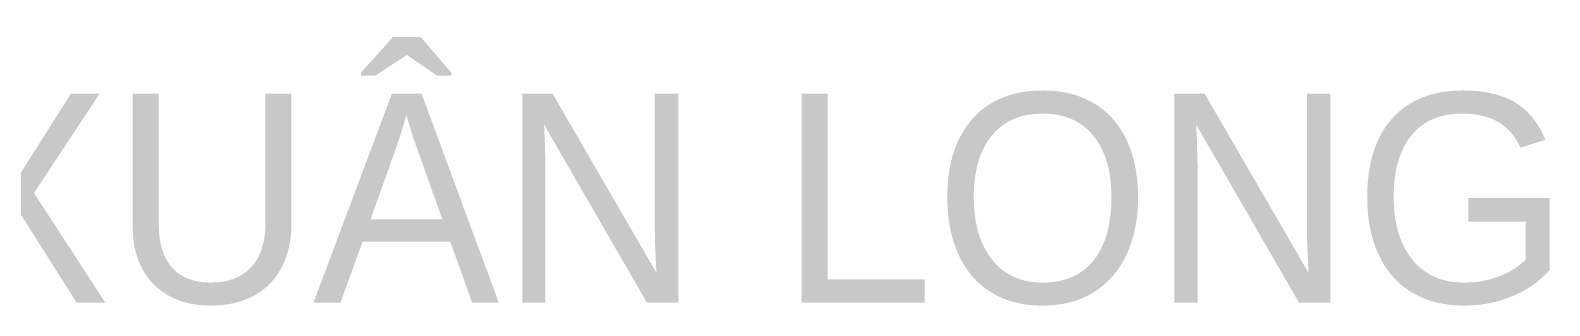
# Model space of a CAD drawing. Header units: inches. Extents: x 541671 to 837720, y 76128 to 1008472.
# Drawn here: x 618755.6 to 619162.8, y 370155.2 to 370228.9 of the extents above; entities that cross this region are included whole.
import ezdxf
from ezdxf.enums import TextEntityAlignment as Align

# ---------------------------------------------------------------- set-up
doc = ezdxf.new("R2010")
doc.units = ezdxf.units.IN
doc.header["$MEASUREMENT"] = 0
doc.layers.get('0').update_dxf_attribs({"lineweight": 18})
doc.layers.add('LC Net thay', color=7, linetype='Continuous', lineweight=25)
doc.layers.add('LC Text1', color=3, linetype='Continuous', lineweight=20)
doc.styles.add('Khungten', font='VHAVAN_2.TTF', dxfattribs={"width": 0.8, "height": 5000})
doc.styles.add('Title', font='VHAVAN_2.TTF', dxfattribs={"width": 0.8})
doc.styles.add('VNAVANTH', font='VHAVANB_2.TTF', dxfattribs={"width": 0.6})

# ---------------------------------------------------------------- blocks, each defined once
blk = doc.blocks.new('lcdi fix')
at = {"color": 7, "style": 'VNAVANTH'}
blk.add_text('KS. TRÇN XU¢N LONG', height=159.9999958502171, dxfattribs=at).set_placement((38493.4381481111, -1394.127983479004), align=Align.CENTER)
at = {"color": 7, "style": 'Khungten', "width": 0.8}
for tag, p in [('REVISION', (39498.75262445211, -10746.30395446718)), ('NGAYHT', (39546.07413610816, -11609.37091637403))]:
    blk.add_attdef(tag, text='', height=199.998925739526, dxfattribs=at).set_placement(p, align=Align.CENTER)
at = {"layer": 'LC Text1', "style": 'Title', "width": 1.824645990402025}
for tag, p, p2 in [('TENBANVE1', (36912.6576448679, -8885.760238945484), (40339.14494544268, -8885.760238945484)), ('TENBANVE2', (36912.6576448679, -9562.465564332902), (40339.14494544268, -9562.465564332902))]:
    blk.add_attdef(tag, text='', height=249.9999935159641, dxfattribs=at).set_placement(p, p2, align=Align.FIT)
at = {"layer": 'LC Text1', "style": 'Title', "width": 0.7}
blk.add_attdef('SOBANVE', text='', height=249.9999935159641, dxfattribs=at).set_placement((39561.98223525286, -13896.18071823567), align=Align.CENTER)

msp = doc.modelspace()

# ---------------------------------------------------------------- block references
at = {"layer": 'LC Net thay', "xscale": 0.3500000090783435, "yscale": 0.3500000090783435, "zscale": 0.3500000090783435}
msp.add_blockref('lcdi fix', (605292.0328789845, 370643.8959436066), dxfattribs=at)

doc.saveas('drawing.dxf')
